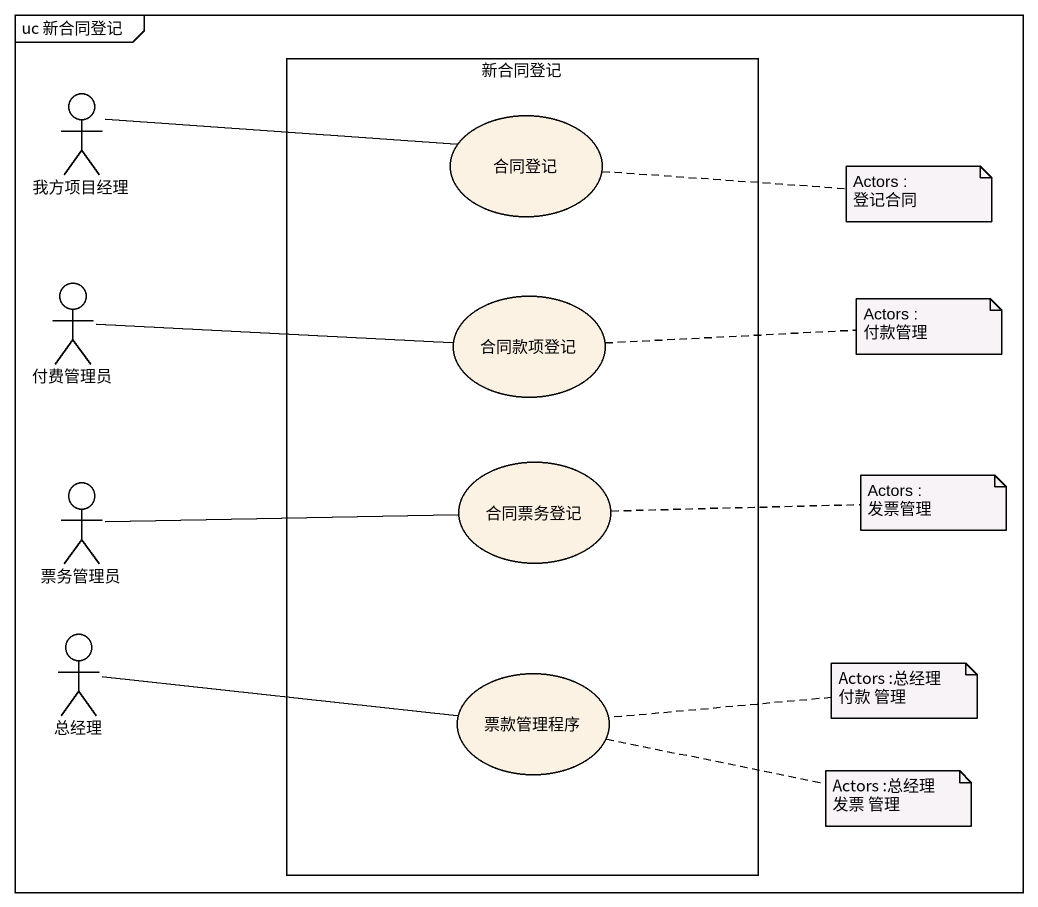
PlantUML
@startuml
mainframe uc 新合同登记
rectangle 新合同登记 {
  usecase 合同登记
  usecase 合同款项登记
  usecase 合同票务登记
  usecase 票款管理程序
}
actor 我方项目经理
actor 付费管理员
actor 票务管理员
actor 总经理
我方项目经理 -right- 合同登记
付费管理员 -right- 合同款项登记
票务管理员 -right- 合同票务登记
总经理 -right- 票款管理程序
note right of 合同登记 : Actors : 登记合同
note right of 合同款项登记 : Actors : 付款管理
note right of 合同票务登记 : Actors : 发票管理
note right of 票款管理程序 : Actors :总经理 付款 管理
note right of 票款管理程序 : Actors :总经理 发票 管理
@enduml
